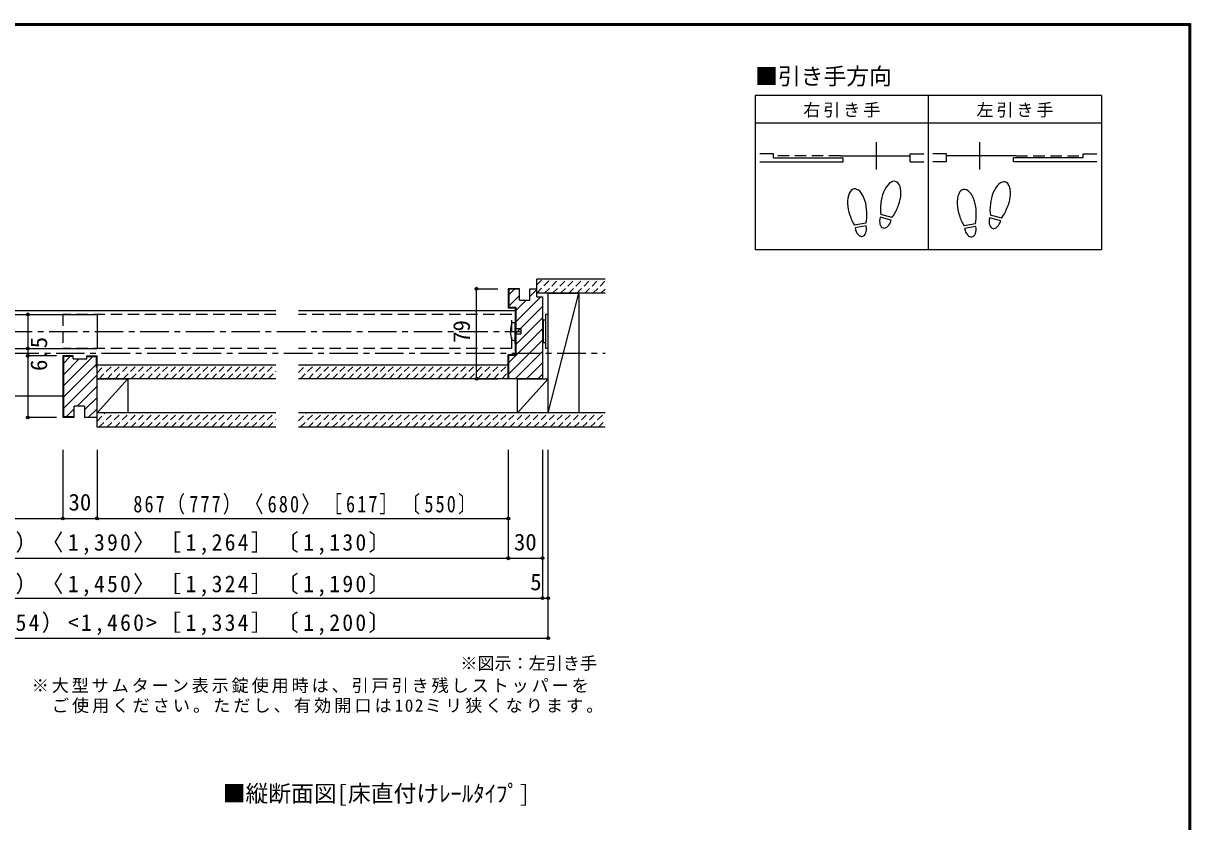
# Model space of a CAD drawing. Units: millimetres, scale not verified. Extents: x -973 to 977, y -718 to 696.
# Drawn here: x -48 to 977, y -5 to 696 of the extents above; entities that cross this region are included whole.
import ezdxf
from ezdxf.enums import TextEntityAlignment as Align

# ---------------------------------------------------------------- set-up
doc = ezdxf.new("R2010")
doc.units = ezdxf.units.MM
doc.header["$LTSCALE"] = 5
doc.header["$PDMODE"] = 32
doc.header["$PDSIZE"] = 2.5
for name, pattern in [('CHAIN1', [8, 5, -1, 1, -1]), ('DASHED1', [1.8, 1.2, -0.6]), ('DASHED2', [3, 2, -1])]:
    doc.linetypes.add(name, pattern=pattern)
for name, color, linetype in [('0-1_通り芯', 4, 'CHAIN1'), ('0-2_柱', 7, 'Continuous'), ('0-3_仕上げ', 2, 'Continuous'), ('0-4_枠', 3, 'Continuous'), ('0-6_扉', 6, 'Continuous'), ('0-7_金物', 7, 'Continuous'), ('0-8_戸当り', 3, 'Continuous'), ('0-A_文字', 7, 'Continuous'), ('0-B_寸法', 7, 'Continuous'), ('0-C_ハッチ', 4, 'DASHED1'), ('F-1_枠', 6, 'Continuous')]:
    doc.layers.add(name, color=color, linetype=linetype)
doc.styles.add('ＭＳ ゴシック', font='')
doc.styles.get('ＭＳ ゴシック').set_extended_font_data('MS Gothic')

msp = doc.modelspace()

# ---------------------------------------------------------------- linework, layer by layer
at = {"layer": '0-1_通り芯'}
for p, q in [((-385.411, 425.5), (388.627, 425.5)), ((-459.321, 406.5), (462.627, 406.5))]:
    msp.add_line(p, q, dxfattribs=at)
at = {"layer": '0-2_柱'}
for p, q in [((412.614, 354), (412.614, 459)), ((412.614, 459), (439.614, 459)), ((412.614, 354), (439.614, 459)), ((439.614, 459), (439.614, 354)), ((43.665, 384), (16.665, 354)), ((16.665, 384), (43.665, 384)), ((16.665, 354), (16.665, 384)), ((43.665, 384), (43.665, 354)), ((43.665, 354), (16.665, 354)), ((412.614, 354), (385.614, 354)), ((439.614, 354), (412.614, 354))]:
    msp.add_line(p, q, dxfattribs=at)
msp.add_lwpolyline([(385.614, 354), (385.614, 384), (412.614, 384)], close=True, dxfattribs=at)
at = {"layer": '0-3_仕上げ'}
for p, q in [((462.614, 471.5), (402.614, 471.5)), ((402.614, 459), (402.614, 471.5)), ((462.614, 459), (402.614, 459)), ((173.618, 396), (16.608, 396)), ((377.627, 396), (193.618, 396)), ((173.618, 384), (16.608, 384)), ((377.627, 384), (193.618, 384)), ((173.618, 354), (16.608, 354)), ((16.608, 341.5), (16.608, 354)), ((462.614, 354), (193.618, 354)), ((173.618, 341.5), (16.608, 341.5)), ((462.614, 341.5), (193.618, 341.5))]:
    msp.add_line(p, q, dxfattribs=at)
at = {"layer": '0-4_枠'}
for p, q in [((387.627, 462.5), (378.127, 462.5)), ((378.127, 462.5), (378.127, 446.5)), ((387.627, 453), (387.627, 463)), ((396.627, 453), (396.627, 463)), ((396.627, 463), (402.627, 463)), ((402.627, 456), (402.627, 463)), ((387.627, 453), (396.627, 453)), ((402.627, 456), (407.627, 456)), ((407.627, 456), (407.627, 384)), ((383.627, 446), (377.627, 446)), ((384.127, 446.5), (378.127, 446.5)), ((383.627, 446), (383.627, 405)), ((384.127, 446.5), (384.127, 404.5)), ((-13.392, 404), (-13.392, 350)), ((-4.392, 404), (-13.392, 404)), ((-12.892, 403.5), (-12.892, 350.5)), ((-4.392, 403.5), (-12.892, 403.5)), ((-4.392, 401.5), (-4.392, 404)), ((7.608, 404), (16.608, 404)), ((7.608, 403.5), (16.108, 403.5)), ((16.108, 394), (16.108, 403.5)), ((16.608, 350), (16.608, 404)), ((377.627, 384), (377.627, 405)), ((383.627, 405), (377.627, 405)), ((384.127, 404.5), (378.127, 404.5)), ((378.127, 384), (378.127, 404.5)), ((16.108, 394), (16.608, 394)), ((407.627, 384), (377.627, 384)), ((5.608, 360), (-3.392, 360)), ((-3.392, 350), (-3.392, 360)), ((5.608, 360), (5.608, 350)), ((-3.392, 350), (-13.392, 350)), ((-3.392, 350.5), (-12.892, 350.5)), ((16.608, 350), (5.608, 350))]:
    msp.add_line(p, q, dxfattribs=at)
at = {"layer": '0-4_枠', "color": 4}
for p, q in [((-170.402, 444), (173.618, 444)), ((193.618, 444), (383.627, 444)), ((-170.402, 369), (-13.392, 369))]:
    msp.add_line(p, q, dxfattribs=at)
at = {"layer": '0-4_枠'}
for points in [[(387.627, 463), (377.627, 463), (377.627, 446)], [(-4.392, 401.5), (7.608, 401.5), (7.608, 404)]]:
    msp.add_lwpolyline(points, dxfattribs=at)
at = {"layer": '0-6_扉'}
for p, q in [((-170.402, 440.5), (16.608, 440.5)), ((16.608, 440.5), (16.608, 410.5)), ((-170.402, 410.5), (16.608, 410.5))]:
    msp.add_line(p, q, dxfattribs=at)
at = {"layer": '0-6_扉', "color": 2, "linetype": 'DASHED2'}
for p, q in [((173.618, 440.5), (-13.392, 440.5)), ((-13.392, 440.5), (-13.392, 410.5)), ((380.627, 440.5), (193.618, 440.5)), ((380.627, 410.5), (380.627, 440.5)), ((173.618, 410.5), (-13.392, 410.5)), ((380.627, 410.5), (193.618, 410.5))]:
    msp.add_line(p, q, dxfattribs=at)
at = {"layer": '0-7_金物'}
for p, q in [((383.627, 433), (380.627, 433)), ((383.627, 415), (383.627, 433)), ((408.614, 434.5), (407.614, 434.5)), ((410.613, 435.5), (408.614, 435.5)), ((408.614, 415.5), (408.614, 435.5)), ((410.613, 410.5), (410.613, 440.5)), ((412.614, 440.5), (410.613, 440.5)), ((412.614, 410.5), (412.614, 440.5)), ((383.627, 428), (388.627, 428)), ((388.627, 423), (383.627, 423)), ((388.627, 428), (388.627, 423)), ((380.627, 418), (383.627, 418)), ((408.614, 416.5), (407.614, 416.5)), ((410.613, 415.5), (408.614, 415.5)), ((412.614, 410.5), (410.613, 410.5))]:
    msp.add_line(p, q, dxfattribs=at)
msp.add_arc((408.252, 425.5), 28.625, 164.81071, 195.18929, dxfattribs=at)
at = {"layer": '0-8_戸当り'}
for p, q in [((700.933, 567.587), (700.933, 591.587)), ((791.733, 567.587), (791.733, 591.587)), ((713.745, 523.084), (704.053, 525.681)), ((714.366, 525.402), (704.674, 527.999)), ((809.895, 522.637), (800.203, 525.234)), ((810.516, 524.955), (800.824, 527.552)), ((691.497, 520.423), (681.615, 518.681)), ((691.914, 518.06), (682.032, 516.317)), ((787.646, 519.976), (777.765, 518.234)), ((788.063, 517.613), (778.181, 515.87))]:
    msp.add_line(p, q, dxfattribs=at)
at = {"layer": '0-8_戸当り', "color": 2}
for p, q in [((610.333, 581.387), (598.333, 581.387)), ((598.333, 574.187), (671.533, 574.187)), ((610.333, 577.787), (610.333, 581.387)), ((610.333, 577.787), (671.533, 577.787)), ((669.133, 579.587), (730.333, 579.587)), ((671.533, 574.187), (671.533, 577.787)), ((730.333, 574.187), (730.333, 581.387)), ((730.333, 581.387), (742.333, 581.387)), ((730.333, 574.187), (742.333, 574.187)), ((762.333, 581.387), (750.333, 581.387)), ((762.333, 574.187), (750.333, 574.187)), ((762.333, 574.187), (762.333, 581.387)), ((823.533, 579.587), (762.333, 579.587)), ((821.133, 574.187), (821.133, 577.787)), ((882.333, 577.787), (821.133, 577.787)), ((894.333, 574.187), (821.133, 574.187)), ((882.333, 577.787), (882.333, 581.387)), ((882.333, 581.387), (894.333, 581.387))]:
    msp.add_line(p, q, dxfattribs=at)
at = {"layer": '0-8_戸当り', "color": 2, "linetype": 'DASHED2'}
for p, q in [((669.133, 579.587), (610.333, 579.587)), ((823.533, 579.587), (882.333, 579.587))]:
    msp.add_line(p, q, dxfattribs=at)
at = {"layer": '0-8_戸当り'}
for centre, major_axis, ratio, start_param, end_param in [((713.504, 541.567), (4.165, 15.544), 0.5, 4.34059143, 8.22577918), ((809.653, 541.12), (4.165, 15.544), 0.5, 4.34059143, 8.22577918), ((683.883, 534.708), (-2.794, 15.847), 0.5, 4.34059143, 8.22577918), ((780.033, 534.262), (-2.794, 15.847), 0.5, 4.34059143, 8.22577918), ((713.385, 541.122), (5.047, 18.835), 0.4, 1.85063327, 2.44287679), ((713.385, 541.122), (5.047, 18.835), 0.4, 3.84030852, 4.43255203), ((809.534, 540.675), (5.047, 18.835), 0.4, 1.85063327, 2.44287679), ((809.534, 540.675), (5.047, 18.835), 0.4, 3.84030852, 4.43255203), ((683.963, 534.255), (-3.386, 19.203), 0.4, 1.85063327, 2.44287679), ((683.963, 534.255), (-3.386, 19.203), 0.4, 3.84030852, 4.43255203), ((708.899, 524.382), (2.164, 8.077), 0.6, 1.57079633, 4.71238898), ((780.113, 533.808), (-3.386, 19.203), 0.4, 1.85063327, 2.44287679), ((780.113, 533.808), (-3.386, 19.203), 0.4, 3.84030852, 4.43255203), ((805.049, 523.936), (2.164, 8.077), 0.6, 1.57079633, 4.71238898), ((686.973, 517.188), (-1.452, 8.235), 0.6, 1.57079633, 4.71238898), ((783.122, 516.742), (-1.452, 8.235), 0.6, 1.57079633, 4.71238898)]:
    msp.add_ellipse(centre, major_axis=major_axis, ratio=ratio, start_param=start_param, end_param=end_param, dxfattribs=at)
at = {"layer": '0-A_文字', "color": 3}
for p, q in [((594.333, 632.676), (594.333, 496.994)), ((898.333, 632.676), (594.333, 632.676)), ((746.333, 632.676), (746.333, 496.994)), ((898.333, 632.676), (898.333, 496.994)), ((594.333, 608.676), (898.333, 608.676)), ((898.333, 496.994), (594.333, 496.994))]:
    msp.add_line(p, q, dxfattribs=at)
at = {"layer": '0-B_寸法', "color": 4}
for p, q in [((349.683, 463), (368.513, 463)), ((349.683, 384), (349.683, 463)), ((-44.097, 440.5), (-44.097, 350)), ((-19.05, 404), (-44.097, 404)), ((349.683, 384), (368.513, 384)), ((-19.05, 350), (-44.097, 350)), ((-13.392, 321.5), (-13.392, 261.5)), ((16.608, 321.5), (16.608, 261.5)), ((377.627, 321.5), (377.627, 226.5)), ((407.627, 321.5), (407.627, 191.5)), ((412.627, 156.5), (412.627, 321.5)), ((-374.411, 261.5), (377.627, 261.5)), ((-404.411, 226.5), (407.627, 226.5)), ((-409.411, 191.5), (412.627, 191.5)), ((-409.411, 156.5), (412.627, 156.5))]:
    msp.add_line(p, q, dxfattribs=at)
at = {"layer": '0-B_寸法'}
for p in [(349.683, 463), (-44.097, 440.5), (-44.097, 410.5), (-44.097, 404), (349.683, 384), (-44.097, 350), (-13.392, 261.5), (16.608, 261.5), (377.627, 261.5), (377.627, 226.5), (407.627, 226.5), (407.627, 191.5), (412.627, 191.5), (412.627, 156.5)]:
    msp.add_point(p, dxfattribs=at)
at = {"layer": '0-C_ハッチ'}
for p, q in [((402.614, 466.289), (407.825, 471.5)), ((402.614, 459.218), (414.896, 471.5)), ((409.467, 459), (421.967, 471.5)), ((416.538, 459), (429.038, 471.5)), ((423.609, 459), (436.109, 471.5)), ((430.68, 459), (443.18, 471.5)), ((437.751, 459), (450.251, 471.5)), ((444.822, 459), (457.322, 471.5)), ((451.893, 459), (462.614, 469.72)), ((458.964, 459), (462.614, 462.649)), ((16.608, 389.298), (23.31, 396)), ((18.381, 384), (30.381, 396)), ((25.452, 384), (37.452, 396)), ((32.523, 384), (44.523, 396)), ((39.594, 384), (51.594, 396)), ((46.665, 384), (58.665, 396)), ((53.736, 384), (65.736, 396)), ((60.807, 384), (72.807, 396)), ((67.878, 384), (79.878, 396)), ((74.95, 384), (86.95, 396)), ((82.021, 384), (94.021, 396)), ((89.092, 384), (101.092, 396)), ((96.163, 384), (108.163, 396)), ((103.234, 384), (115.234, 396)), ((110.305, 384), (122.305, 396)), ((117.376, 384), (129.376, 396)), ((124.447, 384), (136.447, 396)), ((131.518, 384), (143.518, 396)), ((138.589, 384), (150.589, 396)), ((145.66, 384), (157.66, 396)), ((152.731, 384), (164.731, 396)), ((159.802, 384), (171.802, 396)), ((166.873, 384), (173.618, 390.744)), ((193.618, 389.531), (200.087, 396)), ((195.158, 384), (207.158, 396)), ((202.229, 384), (214.229, 396)), ((209.3, 384), (221.3, 396)), ((216.371, 384), (228.371, 396)), ((223.442, 384), (235.442, 396)), ((230.513, 384), (242.513, 396)), ((237.584, 384), (249.584, 396)), ((244.655, 384), (256.655, 396)), ((251.726, 384), (263.726, 396)), ((258.797, 384), (270.797, 396)), ((265.868, 384), (277.868, 396)), ((272.939, 384), (284.939, 396)), ((280.011, 384), (292.011, 396)), ((287.082, 384), (299.082, 396)), ((294.153, 384), (306.153, 396)), ((301.224, 384), (313.224, 396)), ((308.295, 384), (320.295, 396)), ((315.366, 384), (327.366, 396)), ((322.437, 384), (334.437, 396)), ((329.508, 384), (341.508, 396)), ((336.579, 384), (348.579, 396)), ((343.65, 384), (355.65, 396)), ((350.721, 384), (362.721, 396)), ((357.792, 384), (369.792, 396)), ((364.863, 384), (376.863, 396)), ((371.934, 384), (377.627, 389.693)), ((16.608, 353.943), (16.665, 354)), ((16.608, 346.872), (23.736, 354)), ((18.307, 341.5), (30.807, 354)), ((25.378, 341.5), (37.878, 354)), ((32.45, 341.5), (44.95, 354)), ((39.521, 341.5), (52.021, 354)), ((46.592, 341.5), (59.092, 354)), ((53.663, 341.5), (66.163, 354)), ((60.734, 341.5), (73.234, 354)), ((67.805, 341.5), (80.305, 354)), ((74.876, 341.5), (87.376, 354)), ((81.947, 341.5), (94.447, 354)), ((89.018, 341.5), (101.518, 354)), ((96.089, 341.5), (108.589, 354)), ((103.16, 341.5), (115.66, 354)), ((110.231, 341.5), (122.731, 354)), ((117.302, 341.5), (129.802, 354)), ((124.373, 341.5), (136.873, 354)), ((131.444, 341.5), (143.944, 354)), ((138.516, 341.5), (151.016, 354)), ((145.587, 341.5), (158.087, 354)), ((152.658, 341.5), (165.158, 354)), ((159.729, 341.5), (172.229, 354)), ((193.618, 347.105), (200.513, 354)), ((195.084, 341.5), (207.584, 354)), ((202.155, 341.5), (214.655, 354)), ((209.226, 341.5), (221.726, 354)), ((216.297, 341.5), (228.797, 354)), ((223.368, 341.5), (235.868, 354)), ((230.439, 341.5), (242.939, 354)), ((237.511, 341.5), (250.011, 354)), ((244.582, 341.5), (257.082, 354)), ((251.653, 341.5), (264.153, 354)), ((258.724, 341.5), (271.224, 354)), ((265.795, 341.5), (278.295, 354)), ((272.866, 341.5), (285.366, 354)), ((279.937, 341.5), (292.437, 354)), ((287.008, 341.5), (299.508, 354)), ((294.079, 341.5), (306.579, 354)), ((301.15, 341.5), (313.65, 354)), ((308.221, 341.5), (320.721, 354)), ((315.292, 341.5), (327.792, 354)), ((322.363, 341.5), (334.863, 354)), ((329.434, 341.5), (341.934, 354)), ((336.505, 341.5), (349.005, 354)), ((343.577, 341.5), (356.077, 354)), ((350.648, 341.5), (363.148, 354)), ((357.719, 341.5), (370.219, 354)), ((364.79, 341.5), (377.29, 354)), ((371.861, 341.5), (384.361, 354)), ((378.932, 341.5), (391.432, 354)), ((386.003, 341.5), (398.503, 354)), ((393.074, 341.5), (405.574, 354)), ((400.145, 341.5), (412.645, 354)), ((407.216, 341.5), (419.716, 354)), ((414.287, 341.5), (426.787, 354)), ((421.358, 341.5), (433.858, 354)), ((428.429, 341.5), (440.929, 354)), ((435.5, 341.5), (448, 354)), ((442.571, 341.5), (455.071, 354)), ((449.643, 341.5), (462.143, 354)), ((166.8, 341.5), (173.618, 348.318)), ((456.714, 341.5), (462.627, 347.414))]:
    msp.add_line(p, q, dxfattribs=at)
at = {"layer": '0-C_ハッチ', "linetype": 'Continuous'}
for p, q in [((378.127, 457.584), (383.044, 462.5)), ((396.627, 456.285), (402.614, 462.271)), ((378.127, 447.684), (387.627, 457.184)), ((384.127, 433.885), (406.242, 456)), ((384.127, 443.785), (393.343, 453)), ((384.127, 423.986), (407.627, 447.486)), ((384.127, 414.086), (407.627, 437.586)), ((378.127, 398.187), (407.627, 427.687)), ((378.127, 388.287), (407.627, 417.787)), ((-12.892, 377.685), (12.923, 403.5)), ((-12.892, 397.484), (-6.876, 403.5)), ((-12.892, 387.585), (1.024, 401.5)), ((383.739, 384), (407.627, 407.888)), ((-12.892, 367.786), (16.108, 396.786)), ((393.639, 384), (407.627, 397.988)), ((-12.892, 357.886), (16.608, 387.386)), ((403.538, 384), (407.627, 388.089)), ((-0.878, 360), (16.608, 377.487)), ((5.608, 356.587), (16.608, 367.587)), ((-10.378, 350.5), (-3.392, 357.487)), ((8.921, 350), (16.608, 357.688))]:
    msp.add_line(p, q, dxfattribs=at)
at = {"layer": 'F-1_枠'}
for p, q in [((-973.347, 695.833), (976.653, 695.833)), ((-973.347, 695), (976.653, 695)), ((-973.347, 694.167), (976.653, 694.167)), ((974.986, 695.833), (974.986, -700.833)), ((975.82, 695.833), (975.82, -700.833)), ((976.653, 695.833), (976.653, -700.833))]:
    msp.add_line(p, q, dxfattribs=at)

# ---------------------------------------------------------------- texts
at = {"layer": '0-A_文字', "style": 'ＭＳ ゴシック'}
for s, height, p in [('■引き手方向', 14.66, (594.333, 637.676)), ('※図示：左引き手', 11, (335.525, 125.538)), ('■縦断面図[床直付けﾚｰﾙﾀｲﾌﾟ]', 14.66, (126.986, 8.319))]:
    msp.add_text(s, height=height, dxfattribs=at).set_placement(p, align=Align.BOTTOM_LEFT)
at = {"layer": '0-A_文字', "char_height": 11, "attachment_point": 7, "style": 'ＭＳ ゴシック'}
for s, insert in [('\\T1.17;右引き手', (636.583, 613.176)), ('\\T1.17;左引き手', (788.583, 613.176)), ('\\T1.17;※大型サムターン表示錠使用時は、引戸引き残しストッパーを', (-40.725, 108.038)), ('\\T1.18;\u3000ご使用ください。ただし、有効開口は102ミリ狭くなります。', (-40.725, 90.538))]:
    msp.add_mtext(s, dxfattribs=dict(at, insert=insert))
at = {"layer": '0-B_寸法', "style": 'ＭＳ ゴシック'}
for s, p in [('79', (348.332, 415.5)), ('6.5', (-22.798, 390.815))]:
    msp.add_text(s, height=14.66, rotation=90, dxfattribs=at).set_placement(p, align=Align.BOTTOM_LEFT)
for s, p in [('30', (-8.392, 264)), ('30', (382.628, 229)), ('5', (396.932, 194))]:
    msp.add_text(s, height=14.66, dxfattribs=at).set_placement(p, align=Align.BOTTOM_LEFT)
at = {"layer": '0-B_寸法', "char_height": 14.66, "attachment_point": 7, "style": 'ＭＳ ゴシック'}
for s, insert in [('\\T1.23;\\W0.8;867（777）〈680〉［617］〔550〕', (48.493, 264.81)), ('\\T1.21;\\W0.95;枠内＝1,764（1,584）〈1,390〉［1,264］〔1,130〕', (-261.517, 229.411)), ('\\T1.21;\\W0.95;枠外＝1,824（1,644）〈1,450〉［1,324］〔1,190〕', (-261.517, 192.958)), ('\\T1.21;\\W0.95;ＲＯＷ＝1,834（1,654）<1,460>［1,334］〔1,200〕', (-261.517, 159))]:
    msp.add_mtext(s, dxfattribs=dict(at, insert=insert))

doc.saveas('drawing.dxf')
